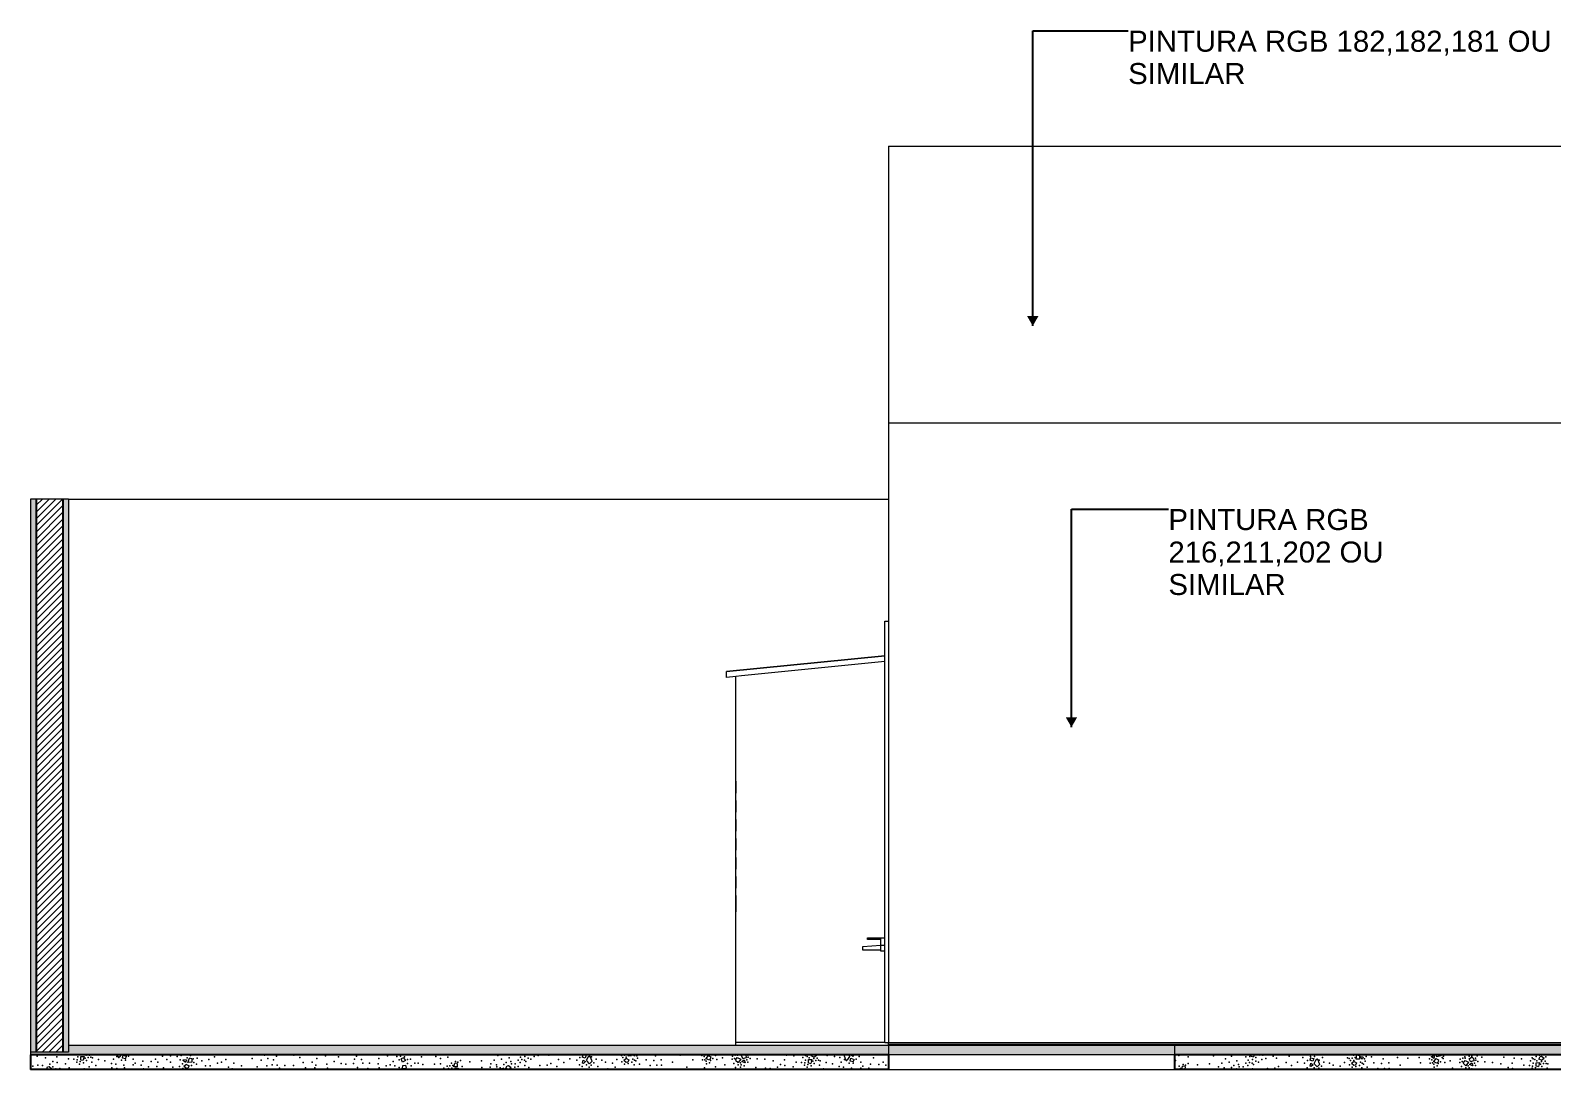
# Model space of a CAD drawing. Header units: metres. Extents: x -77 to 95, y 0 to 9.
# Drawn here: x -34.36 to -26.39, y -0.14 to 5.31 of the extents above; entities that cross this region are included whole.
import ezdxf

# ---------------------------------------------------------------- set-up
doc = ezdxf.new("R2010")
doc.units = ezdxf.units.M
doc.header["$MEASUREMENT"] = 0
for name, color, linetype, lineweight in [('0_Caneta_No__1', 7, 'Continuous', 35), ('0_Caneta_No__241', 7, 'Continuous', 13), ('LAJES.EST_Caneta_No__241', 7, 'Continuous', 13), ('LAJES.EST_Caneta_No__3', 7, 'Continuous', 25), ('PAREDE CONSTRUIR_Caneta_No__241', 7, 'Continuous', 13), ('PAREDE CONSTRUIR_Caneta_No__3', 7, 'Continuous', 25), ('TERRENO.ARQ_Caneta_No__241', 7, 'Continuous', 13)]:
    doc.layers.add(name, color=color, linetype=linetype, lineweight=lineweight)
for name, color, linetype, lineweight, true_color in [('ESTRUTURA-COB.EST_Caneta_No__95', 7, 'Continuous', 0, 0xaeaeae), ('LAJES.EST_Caneta_No__95', 7, 'Continuous', 0, 0xaeaeae), ('LOUCAS-METAIS.ARQ_Caneta_No__95', 7, 'Continuous', 0, 0xaeaeae), ('PAREDE CONSTRUIR_Caneta_No__95', 7, 'Continuous', 0, 0xaeaeae), ('Portas Archicad_Caneta_No__9', 7, 'Continuous', 5, 0x020202), ('Portas Archicad_Caneta_No__95', 7, 'Continuous', 0, 0xaeaeae)]:
    doc.layers.add(name, color=color, linetype=linetype, lineweight=lineweight, true_color=true_color)
for name, color, linetype in [('LAJES.EST', 7, 'Continuous'), ('PAREDE CONSTRUIR', 7, 'Continuous'), ('TERRENO.ARQ', 7, 'Continuous')]:
    doc.layers.add(name, color=color, linetype=linetype)
doc.styles.add('ESTILO_GERADO_1', font='arial.ttf')
doc.dimstyles.new('ESTILO_GERADO__3', dxfattribs={"dimtxt": 0.18, "dimasz": 0.057, "dimexe": 0.18, "dimexo": 0.0625, "dimgap": 0, "dimtad": 0, "dimtih": 1, "dimtoh": 1, "dimdec": 4, "dimzin": 0, "dimdsep": 46, "dimcen": 0.09, "dimadec": 0, "dimazin": 0, "dimtfac": 1, "dimtdec": 4, "dimtmove": 0, "dimatfit": 3, "dimldrblk": 'ARROWHEAD_16', "dimfxl": 0, "dimtolj": 1, "dimtzin": 0, "dimarcsym": 0})

# ---------------------------------------------------------------- blocks, each defined once
blk = doc.blocks.new('*X10', base_point=(-62.4632, 0))
at = {"layer": 'LAJES.EST_Caneta_No__241', "color": 7, "linetype": 'Continuous', "lineweight": 13}
for p, q in [((-27.9626, -0.0715), (-27.9624, -0.065)), ((-27.9626, -0.0715), (-27.9497, -0.0743)), ((-27.9459, -0.065), (-27.9497, -0.0743)), ((-27.9346, -0.0668), (-27.9338, -0.065)), ((-27.9187, -0.0676), (-27.9346, -0.0668)), ((-27.918, -0.065), (-27.9187, -0.0676)), ((-27.4124, -0.0874), (-27.4073, -0.0668)), ((-27.3943, -0.0696), (-27.4073, -0.0668)), ((-27.3943, -0.0696), (-27.395, -0.0863)), ((-27.3906, -0.0789), (-27.3893, -0.0737)), ((-27.3825, -0.0856), (-27.3906, -0.0789)), ((-27.3893, -0.0737), (-27.3767, -0.0743)), ((-27.3746, -0.0774), (-27.377, -0.0836)), ((-27.3746, -0.0774), (-27.3767, -0.0743)), ((-27.017, -0.0753), (-27.0168, -0.0727)), ((-27.004, -0.0829), (-27.017, -0.0753)), ((-27.0168, -0.0727), (-27.0007, -0.0681)), ((-27.0007, -0.0681), (-27.004, -0.0829)), ((-26.9889, -0.0741), (-26.9892, -0.065)), ((-26.9686, -0.0689), (-26.9889, -0.0741)), ((-26.9691, -0.065), (-26.9686, -0.0689)), ((-26.8192, -0.0845), (-26.8075, -0.0766)), ((-26.8075, -0.0766), (-26.7994, -0.0789)), ((-26.7994, -0.0789), (-26.7935, -0.0939)), ((-26.4538, -0.0863), (-26.4476, -0.0735)), ((-26.4476, -0.0735), (-26.4395, -0.0715)), ((-26.4395, -0.0715), (-26.4268, -0.0815)), ((-28.3264, -0.1415), (-28.3219, -0.1233)), ((-28.3089, -0.1261), (-28.3219, -0.1233)), ((-28.3089, -0.1261), (-28.3095, -0.1415)), ((-28.0498, -0.1415), (-28.0482, -0.1382)), ((-28.0482, -0.1382), (-28.04, -0.1362)), ((-28.04, -0.1362), (-28.0332, -0.1415)), ((-27.6504, -0.0798), (-27.655, -0.0923)), ((-27.6381, -0.0981), (-27.655, -0.0923)), ((-27.6524, -0.1239), (-27.6496, -0.1083)), ((-27.6474, -0.126), (-27.6524, -0.1239)), ((-27.6504, -0.0798), (-27.634, -0.0827)), ((-27.6496, -0.1083), (-27.6364, -0.1158)), ((-27.6364, -0.1158), (-27.6474, -0.126)), ((-27.634, -0.0827), (-27.6381, -0.0981)), ((-27.6229, -0.0911), (-27.6322, -0.1071)), ((-27.6279, -0.1141), (-27.6322, -0.1071)), ((-27.6157, -0.1267), (-27.6279, -0.1141)), ((-27.611, -0.0904), (-27.6229, -0.0911)), ((-27.6041, -0.1155), (-27.6157, -0.1267)), ((-27.605, -0.1071), (-27.611, -0.0904)), ((-27.605, -0.1071), (-27.6041, -0.1155)), ((-27.4225, -0.0992), (-27.4361, -0.1103)), ((-27.4235, -0.1203), (-27.4361, -0.1103)), ((-27.4153, -0.1183), (-27.4235, -0.1203)), ((-27.4225, -0.0992), (-27.4091, -0.1056)), ((-27.4091, -0.1056), (-27.4153, -0.1183)), ((-27.395, -0.0863), (-27.4124, -0.0874)), ((-27.3825, -0.0856), (-27.377, -0.0836)), ((-26.9947, -0.0834), (-27.0054, -0.0992)), ((-26.9913, -0.1071), (-27.0054, -0.0992)), ((-26.9947, -0.0834), (-26.9795, -0.0902)), ((-26.9836, -0.1038), (-26.9913, -0.1071)), ((-26.9795, -0.0902), (-26.9836, -0.1038)), ((-26.85, -0.1083), (-26.8411, -0.0942)), ((-26.85, -0.1083), (-26.8359, -0.1211)), ((-26.8411, -0.0942), (-26.8221, -0.103)), ((-26.8221, -0.103), (-26.8359, -0.1211)), ((-26.8117, -0.0994), (-26.8192, -0.0845)), ((-26.8167, -0.115), (-26.8048, -0.1057)), ((-26.8014, -0.1216), (-26.8167, -0.115)), ((-26.8117, -0.0994), (-26.7935, -0.0939)), ((-26.8048, -0.1057), (-26.7995, -0.1197)), ((-26.7995, -0.1197), (-26.8014, -0.1216)), ((-26.4686, -0.1222), (-26.4679, -0.1056)), ((-26.4686, -0.1222), (-26.4556, -0.1251)), ((-26.4679, -0.1056), (-26.4505, -0.1045)), ((-26.4505, -0.1045), (-26.4556, -0.1251)), ((-26.4404, -0.0926), (-26.4538, -0.0863)), ((-26.4404, -0.0926), (-26.4268, -0.0815))]:
    blk.add_line(p, q, dxfattribs=at)
for p in [(-28.3405, -0.0684), (-28.2932, -0.0755), (-28.1596, -0.0699), (-28.0653, -0.0718), (-27.9899, -0.0755), (-27.9695, -0.0722), (-27.9375, -0.0776), (-27.9009, -0.0665), (-27.8463, -0.0711), (-27.7632, -0.0715), (-27.6913, -0.078), (-27.6502, -0.0729), (-27.6295, -0.0721), (-27.5883, -0.0778), (-27.4252, -0.0667), (-27.4177, -0.0789), (-27.3591, -0.0722), (-27.3308, -0.0739), (-27.1943, -0.0774), (-27.0809, -0.0777), (-26.9613, -0.079), (-26.953, -0.0714), (-26.8427, -0.0749), (-26.82, -0.0709), (-26.8046, -0.0708), (-26.7772, -0.0699), (-26.7522, -0.0768), (-26.6372, -0.0759), (-26.4897, -0.0793), (-26.4684, -0.0724), (-26.4503, -0.0661), (-26.4167, -0.0752), (-28.3623, -0.1394), (-28.3581, -0.0931), (-28.3478, -0.1388), (-28.3398, -0.1232), (-28.3323, -0.1355), (-28.3188, -0.1147), (-28.3068, -0.1179), (-28.2924, -0.1091), (-28.2437, -0.1169), (-28.1814, -0.1122), (-28.1336, -0.1277), (-28.116, -0.1075), (-28.1029, -0.1327), (-28.096, -0.0846), (-28.0767, -0.1022), (-28.0657, -0.1304), (-28.0527, -0.1199), (-28.0375, -0.0951), (-28.0287, -0.1148), (-28.0242, -0.1274), (-28.0049, -0.1268), (-27.9899, -0.1086), (-27.9895, -0.1412), (-27.9799, -0.1197), (-27.9774, -0.0925), (-27.9715, -0.1051), (-27.9568, -0.1084), (-27.9557, -0.1369), (-27.9547, -0.0885), (-27.9492, -0.1153), (-27.9381, -0.098), (-27.9229, -0.1023), (-27.9068, -0.089), (-27.885, -0.0843), (-27.877, -0.1361), (-27.8382, -0.1346), (-27.8293, -0.0824), (-27.818, -0.1254), (-27.7785, -0.1044), (-27.7513, -0.1203), (-27.7192, -0.1018), (-27.6827, -0.1076), (-27.6691, -0.1332), (-27.6662, -0.0936), (-27.6314, -0.1328), (-27.6157, -0.0862), (-27.6074, -0.1342), (-27.6057, -0.0913), (-27.5934, -0.1228), (-27.5807, -0.1022), (-27.552, -0.1075), (-27.5319, -0.1178), (-27.4957, -0.1231), (-27.4724, -0.1044), (-27.4565, -0.0799), (-27.4477, -0.0829), (-27.4462, -0.1167), (-27.4412, -0.0945), (-27.4333, -0.0822), (-27.4332, -0.1285), (-27.4236, -0.0932), (-27.4126, -0.1258), (-27.3945, -0.1195), (-27.3881, -0.1035), (-27.3827, -0.1327), (-27.38, -0.1075), (-27.3732, -0.1125), (-27.3684, -0.0855), (-27.3648, -0.0971), (-27.3534, -0.1294), (-27.3182, -0.1063), (-27.2979, -0.1358), (-27.2797, -0.1097), (-27.27, -0.0846), (-27.2624, -0.1352), (-27.2398, -0.1068), (-27.2385, -0.135), (-27.1811, -0.1188), (-27.1407, -0.0823), (-27.075, -0.1056), (-27.0279, -0.0844), (-27.0238, -0.1071), (-27.0149, -0.0898), (-27.012, -0.1064), (-27.0039, -0.114), (-27.003, -0.1281), (-26.9867, -0.1218), (-26.9823, -0.1101), (-26.9703, -0.1003), (-26.9552, -0.0829), (-26.9477, -0.1039), (-26.9188, -0.096), (-26.907, -0.1334), (-26.8682, -0.1039), (-26.8661, -0.0872), (-26.8596, -0.1256), (-26.8561, -0.0997), (-26.8517, -0.0825), (-26.8405, -0.0817), (-26.837, -0.1321), (-26.8238, -0.122), (-26.8201, -0.1318), (-26.805, -0.1375), (-26.792, -0.1071), (-26.7853, -0.0814), (-26.7853, -0.1195), (-26.7838, -0.0924), (-26.7742, -0.0993), (-26.7363, -0.1005), (-26.6973, -0.1037), (-26.6539, -0.1113), (-26.6143, -0.131), (-26.593, -0.1073), (-26.5926, -0.1358), (-26.5833, -0.0822), (-26.5447, -0.0855), (-26.5321, -0.1179), (-26.5038, -0.1197), (-26.4982, -0.0948), (-26.4893, -0.1344), (-26.488, -0.123), (-26.4834, -0.1074), (-26.4829, -0.0844), (-26.4748, -0.0883), (-26.4707, -0.1305), (-26.4638, -0.0961), (-26.4532, -0.1387), (-26.4452, -0.1129), (-26.4393, -0.0987), (-26.4377, -0.1251), (-26.4297, -0.1096), (-26.4217, -0.0973), (-26.4152, -0.109), (-26.4099, -0.1338), (-26.4064, -0.112)]:
    blk.add_point(p, dxfattribs=at)
blk = doc.blocks.new('*X11', base_point=(-62.4632, 0))
at = {"layer": 'LAJES.EST_Caneta_No__241', "color": 7, "linetype": 'Continuous', "lineweight": 13}
for p, q in [((-34.0982, -0.0902), (-34.0975, -0.0735)), ((-34.0975, -0.0735), (-34.0801, -0.0724)), ((-34.0801, -0.0724), (-34.0852, -0.093)), ((-33.906, -0.065), (-33.9028, -0.0739)), ((-33.9028, -0.0739), (-33.8908, -0.0732)), ((-33.8908, -0.0732), (-33.8861, -0.065)), ((-33.8798, -0.0816), (-33.8756, -0.0663)), ((-33.8756, -0.0663), (-33.8588, -0.072)), ((-33.8633, -0.0845), (-33.8588, -0.072)), ((-31.4656, -0.065), (-31.4698, -0.0763)), ((-31.4529, -0.082), (-31.4698, -0.0763)), ((-31.4584, -0.065), (-31.4488, -0.0667)), ((-31.4488, -0.0667), (-31.4529, -0.082)), ((-31.4377, -0.0751), (-31.447, -0.0911)), ((-31.4257, -0.0744), (-31.4377, -0.0751)), ((-31.4198, -0.0911), (-31.4257, -0.0744)), ((-31.2272, -0.0714), (-31.2256, -0.065)), ((-31.2098, -0.0703), (-31.2272, -0.0714)), ((-31.2096, -0.065), (-31.2098, -0.0703)), ((-31.1973, -0.0696), (-31.2029, -0.065)), ((-31.1973, -0.0696), (-31.1918, -0.0675)), ((-31.1908, -0.065), (-31.1918, -0.0675)), ((-30.8188, -0.0669), (-30.822, -0.065)), ((-30.8095, -0.0674), (-30.8202, -0.0832)), ((-30.8184, -0.065), (-30.8188, -0.0669)), ((-30.8095, -0.0674), (-30.7943, -0.0742)), ((-30.7943, -0.0742), (-30.7984, -0.0878)), ((-30.6648, -0.0923), (-30.6559, -0.0782)), ((-30.6559, -0.0782), (-30.6369, -0.087)), ((-30.634, -0.0685), (-30.6289, -0.065)), ((-30.6265, -0.0834), (-30.634, -0.0685)), ((-30.6265, -0.0834), (-30.6083, -0.0779)), ((-30.6134, -0.065), (-30.6083, -0.0779)), ((-30.2686, -0.0703), (-30.266, -0.065)), ((-30.2552, -0.0766), (-30.2686, -0.0703)), ((-30.2552, -0.0766), (-30.2416, -0.0655)), ((-30.2422, -0.065), (-30.2416, -0.0655)), ((-30.094, -0.0732), (-30.0949, -0.065)), ((-30.094, -0.0732), (-30.088, -0.0899)), ((-30.076, -0.0892), (-30.0668, -0.0733)), ((-30.0723, -0.065), (-30.0711, -0.0662)), ((-30.0711, -0.0662), (-30.0668, -0.0733)), ((-30.0494, -0.0721), (-30.0618, -0.065)), ((-30.0481, -0.065), (-30.0494, -0.0721)), ((-34.2778, -0.1407), (-34.2716, -0.128)), ((-34.276, -0.1415), (-34.2778, -0.1407)), ((-34.2716, -0.128), (-34.2635, -0.1259)), ((-34.2635, -0.1259), (-34.2508, -0.1359)), ((-34.2577, -0.1415), (-34.2508, -0.1359)), ((-34.0982, -0.0902), (-34.0852, -0.093)), ((-33.8633, -0.0845), (-33.8798, -0.0816)), ((-33.5605, -0.0944), (-33.5591, -0.0891)), ((-33.5489, -0.1039), (-33.5605, -0.0944)), ((-33.5591, -0.0891), (-33.5432, -0.0899)), ((-33.5433, -0.1148), (-33.5569, -0.1259)), ((-33.5443, -0.1359), (-33.5569, -0.1259)), ((-33.5432, -0.0899), (-33.5489, -0.1039)), ((-33.5361, -0.1339), (-33.5443, -0.1359)), ((-33.5433, -0.1148), (-33.5299, -0.1212)), ((-33.5367, -0.1037), (-33.5281, -0.0824)), ((-33.5158, -0.1019), (-33.5367, -0.1037)), ((-33.5299, -0.1212), (-33.5361, -0.1339)), ((-33.5151, -0.0852), (-33.5281, -0.0824)), ((-33.5151, -0.0852), (-33.5158, -0.1019)), ((-32.4053, -0.0801), (-32.4174, -0.0856)), ((-32.4119, -0.1035), (-32.4174, -0.0856)), ((-32.4099, -0.1206), (-32.414, -0.1377)), ((-32.3979, -0.1381), (-32.414, -0.1377)), ((-32.3958, -0.0937), (-32.4119, -0.1035)), ((-32.4099, -0.1206), (-32.3954, -0.1177)), ((-32.4053, -0.0801), (-32.3958, -0.0937)), ((-32.3926, -0.1315), (-32.3979, -0.1381)), ((-32.3954, -0.1177), (-32.3926, -0.1315)), ((-32.1519, -0.1397), (-32.1541, -0.1415)), ((-32.1519, -0.1397), (-32.148, -0.1415)), ((-32.1418, -0.1279), (-32.1367, -0.1073)), ((-32.1244, -0.1268), (-32.1418, -0.1279)), ((-32.1237, -0.1101), (-32.1367, -0.1073)), ((-32.1366, -0.1384), (-32.1353, -0.1332)), ((-32.1329, -0.1415), (-32.1366, -0.1384)), ((-32.1353, -0.1332), (-32.1194, -0.1339)), ((-32.1237, -0.1101), (-32.1244, -0.1268)), ((-32.1194, -0.1339), (-32.1224, -0.1415)), ((-31.8861, -0.1415), (-31.8826, -0.133)), ((-31.8826, -0.133), (-31.8723, -0.1415)), ((-31.8692, -0.1349), (-31.863, -0.1222)), ((-31.8558, -0.1413), (-31.8692, -0.1349)), ((-31.863, -0.1222), (-31.8548, -0.1201)), ((-31.8558, -0.1413), (-31.8422, -0.1302)), ((-31.8548, -0.1201), (-31.8422, -0.1302)), ((-31.4672, -0.1079), (-31.4644, -0.0923)), ((-31.4622, -0.11), (-31.4672, -0.1079)), ((-31.4644, -0.0923), (-31.4512, -0.0998)), ((-31.4512, -0.0998), (-31.4622, -0.11)), ((-31.4427, -0.0981), (-31.447, -0.0911)), ((-31.4305, -0.1107), (-31.4427, -0.0981)), ((-31.4189, -0.0995), (-31.4305, -0.1107)), ((-31.4198, -0.0911), (-31.4189, -0.0995)), ((-31.2373, -0.0832), (-31.2509, -0.0943)), ((-31.2383, -0.1043), (-31.2509, -0.0943)), ((-31.2301, -0.1023), (-31.2383, -0.1043)), ((-31.2373, -0.0832), (-31.2239, -0.0896)), ((-31.2239, -0.0896), (-31.2301, -0.1023)), ((-30.8061, -0.0911), (-30.8202, -0.0832)), ((-30.7984, -0.0878), (-30.8061, -0.0911)), ((-30.6648, -0.0923), (-30.6507, -0.1051)), ((-30.6369, -0.087), (-30.6507, -0.1051)), ((-30.6315, -0.099), (-30.6196, -0.0897)), ((-30.6161, -0.1056), (-30.6315, -0.099)), ((-30.6196, -0.0897), (-30.6143, -0.1037)), ((-30.6143, -0.1037), (-30.6161, -0.1056)), ((-30.2834, -0.1062), (-30.2827, -0.0895)), ((-30.2834, -0.1062), (-30.2704, -0.109)), ((-30.2827, -0.0895), (-30.2653, -0.0884)), ((-30.2653, -0.0884), (-30.2704, -0.109)), ((-30.088, -0.0899), (-30.076, -0.0892)), ((-30.065, -0.0976), (-30.0608, -0.0823)), ((-30.0486, -0.1005), (-30.065, -0.0976)), ((-30.0608, -0.0823), (-30.044, -0.088)), ((-30.0486, -0.1005), (-30.044, -0.088))]:
    blk.add_line(p, q, dxfattribs=at)
for p in [(-34.3268, -0.0717), (-34.2835, -0.0793), (-34.2225, -0.0752), (-34.113, -0.0754), (-34.0689, -0.0666), (-34.0592, -0.0776), (-34.0513, -0.0653), (-34.0448, -0.0769), (-33.908, -0.073), (-33.898, -0.0781), (-33.8476, -0.0707), (-33.6691, -0.0709), (-33.6269, -0.0696), (-33.5928, -0.0724), (-33.571, -0.0677), (-33.5402, -0.0791), (-33.5231, -0.0682), (-33.3965, -0.0753), (-33.1344, -0.0667), (-33.0711, -0.0707), (-32.9809, -0.0651), (-32.9496, -0.0775), (-32.8155, -0.0686), (-32.7462, -0.0752), (-32.6522, -0.0713), (-32.4889, -0.0686), (-32.4409, -0.0738), (-32.4219, -0.0713), (-32.4002, -0.0753), (-32.3107, -0.0741), (-32.2362, -0.0731), (-32.1729, -0.0771), (-31.9108, -0.0685), (-31.8522, -0.0791), (-31.7922, -0.0765), (-31.7695, -0.0725), (-31.7216, -0.073), (-31.6998, -0.0682), (-31.6441, -0.0664), (-31.481, -0.0776), (-31.4305, -0.0702), (-31.4205, -0.0753), (-31.2625, -0.0669), (-31.256, -0.0785), (-31.2481, -0.0662), (-31.2384, -0.0772), (-31.1832, -0.0695), (-31.0848, -0.0686), (-30.9555, -0.0662), (-30.8427, -0.0684), (-30.8297, -0.0738), (-30.77, -0.0669), (-30.6809, -0.0712), (-30.6664, -0.0665), (-30.6552, -0.0657), (-30.6001, -0.0654), (-30.5986, -0.0764), (-30.3981, -0.0661), (-30.3595, -0.0695), (-30.313, -0.0787), (-30.2977, -0.0684), (-30.2896, -0.0723), (-30.184, -0.0669), (-30.147, -0.0729), (-30.1183, -0.0781), (-30.0163, -0.0727), (-34.349, -0.1229), (-34.3228, -0.1188), (-34.2986, -0.1203), (-34.2909, -0.1414), (-34.2596, -0.1129), (-34.2445, -0.1267), (-34.2439, -0.099), (-34.2277, -0.1369), (-34.2222, -0.1038), (-34.2078, -0.1358), (-34.178, -0.1109), (-34.1617, -0.0859), (-34.1587, -0.133), (-34.1334, -0.0877), (-34.1241, -0.1397), (-34.1188, -0.1024), (-34.1175, -0.091), (-34.1045, -0.1132), (-34.1003, -0.0985), (-34.0827, -0.1067), (-34.0797, -0.1379), (-34.0748, -0.0809), (-34.0673, -0.0931), (-34.0535, -0.1275), (-34.0395, -0.1018), (-34.036, -0.0799), (-34.0192, -0.121), (-34.0056, -0.0889), (-33.9713, -0.0962), (-33.9361, -0.109), (-33.9342, -0.133), (-33.9254, -0.0865), (-33.9135, -0.1124), (-33.9095, -0.1365), (-33.8842, -0.0922), (-33.8724, -0.1182), (-33.8682, -0.1329), (-33.8636, -0.0914), (-33.8236, -0.1174), (-33.8224, -0.0863), (-33.8121, -0.1079), (-33.7812, -0.1181), (-33.7719, -0.0973), (-33.769, -0.1375), (-33.7428, -0.127), (-33.7294, -0.0988), (-33.7058, -0.0864), (-33.6983, -0.1253), (-33.6929, -0.1018), (-33.6638, -0.132), (-33.6462, -0.0888), (-33.6268, -0.1032), (-33.6147, -0.1292), (-33.58, -0.1249), (-33.5769, -0.0901), (-33.5651, -0.1112), (-33.5632, -0.1352), (-33.5168, -0.1204), (-33.5091, -0.1415), (-33.5082, -0.0845), (-33.5047, -0.1049), (-33.4908, -0.1133), (-33.4879, -0.0812), (-33.4632, -0.0951), (-33.4435, -0.1221), (-33.4272, -0.0881), (-33.4199, -0.1222), (-33.3818, -0.1079), (-33.3595, -0.1031), (-33.3369, -0.0884), (-33.3241, -0.1281), (-33.304, -0.1381), (-33.2949, -0.1086), (-33.2544, -0.1222), (-33.1993, -0.0843), (-33.1732, -0.1264), (-33.152, -0.0914), (-33.1227, -0.1214), (-33.1164, -0.0838), (-33.0951, -0.1162), (-33.0872, -0.09), (-33.0682, -0.119), (-33.0552, -0.134), (-33.0272, -0.1194), (-32.9826, -0.1195), (-32.9313, -0.1049), (-32.92, -0.132), (-32.8849, -0.1034), (-32.8712, -0.132), (-32.8652, -0.1188), (-32.861, -0.0843), (-32.8078, -0.1139), (-32.8051, -0.1343), (-32.7702, -0.0986), (-32.7328, -0.11), (-32.7085, -0.1138), (-32.668, -0.1092), (-32.6624, -0.0861), (-32.6472, -0.1308), (-32.626, -0.0889), (-32.6188, -0.1077), (-32.5932, -0.1364), (-32.5839, -0.1076), (-32.5689, -0.1401), (-32.5392, -0.111), (-32.5344, -0.0843), (-32.5327, -0.1326), (-32.4963, -0.1215), (-32.4749, -0.1168), (-32.4604, -0.0998), (-32.4515, -0.1213), (-32.4294, -0.1309), (-32.429, -0.0904), (-32.3854, -0.1092), (-32.3851, -0.0895), (-32.3689, -0.0877), (-32.3665, -0.1213), (-32.3463, -0.1079), (-32.3283, -0.1086), (-32.3043, -0.1151), (-32.2442, -0.113), (-32.212, -0.1113), (-32.2112, -0.0843), (-32.1939, -0.1343), (-32.1771, -0.1234), (-32.1706, -0.135), (-32.1626, -0.1227), (-32.1546, -0.1072), (-32.153, -0.1337), (-32.1471, -0.1194), (-32.1336, -0.0987), (-32.1216, -0.1018), (-32.1072, -0.0931), (-32.0978, -0.126), (-32.0585, -0.1009), (-31.9962, -0.0962), (-31.9958, -0.1303), (-31.9515, -0.1295), (-31.9484, -0.1117), (-31.9308, -0.0915), (-31.9177, -0.1167), (-31.9158, -0.1276), (-31.8983, -0.133), (-31.8915, -0.0862), (-31.8902, -0.137), (-31.8805, -0.1144), (-31.8675, -0.1039), (-31.8434, -0.0988), (-31.839, -0.1114), (-31.8229, -0.1291), (-31.8197, -0.1108), (-31.8047, -0.0926), (-31.8042, -0.1252), (-31.7947, -0.1037), (-31.7863, -0.0891), (-31.7716, -0.0924), (-31.7705, -0.1208), (-31.764, -0.0993), (-31.7529, -0.082), (-31.7482, -0.1308), (-31.7377, -0.0863), (-31.6918, -0.1201), (-31.653, -0.1186), (-31.6328, -0.1094), (-31.602, -0.1262), (-31.5932, -0.0884), (-31.5766, -0.1396), (-31.5661, -0.1043), (-31.5524, -0.1394), (-31.534, -0.0858), (-31.4974, -0.0916), (-31.4839, -0.1172), (-31.4686, -0.1256), (-31.4462, -0.1168), (-31.4328, -0.1282), (-31.4222, -0.1182), (-31.4135, -0.1388), (-31.4082, -0.1068), (-31.3955, -0.0862), (-31.3871, -0.1258), (-31.3668, -0.0915), (-31.3467, -0.1018), (-31.3343, -0.1373), (-31.3105, -0.1071), (-31.2954, -0.1296), (-31.2872, -0.0883), (-31.261, -0.1007), (-31.248, -0.1125), (-31.2383, -0.1389), (-31.2274, -0.1097), (-31.2093, -0.1035), (-31.2029, -0.0875), (-31.1975, -0.1167), (-31.1948, -0.0914), (-31.188, -0.0965), (-31.1796, -0.0811), (-31.1682, -0.1134), (-31.133, -0.0903), (-31.1127, -0.1198), (-31.0944, -0.0937), (-31.0772, -0.1192), (-31.0546, -0.0908), (-31.0533, -0.119), (-30.9959, -0.1028), (-30.9206, -0.1293), (-30.8898, -0.0896), (-30.8386, -0.0911), (-30.8275, -0.1315), (-30.8268, -0.0904), (-30.8187, -0.098), (-30.8177, -0.1121), (-30.8015, -0.1058), (-30.7971, -0.0941), (-30.7851, -0.0843), (-30.7698, -0.1277), (-30.7625, -0.0879), (-30.7336, -0.0799), (-30.7218, -0.1174), (-30.683, -0.0878), (-30.6743, -0.1096), (-30.6709, -0.0837), (-30.665, -0.13), (-30.6518, -0.1161), (-30.6392, -0.129), (-30.6386, -0.106), (-30.6349, -0.1158), (-30.6198, -0.1215), (-30.6068, -0.0911), (-30.6001, -0.1035), (-30.589, -0.0833), (-30.5587, -0.1308), (-30.551, -0.0845), (-30.5342, -0.1389), (-30.512, -0.0877), (-30.508, -0.1349), (-30.4838, -0.1363), (-30.4687, -0.0953), (-30.4448, -0.1289), (-30.4291, -0.115), (-30.4077, -0.0912), (-30.4074, -0.1198), (-30.3632, -0.1269), (-30.3469, -0.1019), (-30.3186, -0.1037), (-30.304, -0.1184), (-30.3028, -0.107), (-30.2982, -0.0914), (-30.2897, -0.1292), (-30.2855, -0.1145), (-30.2786, -0.0801), (-30.2679, -0.1227), (-30.26, -0.0969), (-30.2541, -0.0826), (-30.2525, -0.1091), (-30.2445, -0.0936), (-30.2365, -0.0813), (-30.23, -0.0929), (-30.2247, -0.1178), (-30.2212, -0.096), (-30.2044, -0.137), (-30.1908, -0.1049), (-30.1565, -0.1122), (-30.1213, -0.1251), (-30.1107, -0.1025), (-30.0987, -0.1284), (-30.0932, -0.089), (-30.0832, -0.0941), (-30.0694, -0.1082), (-30.0576, -0.1343), (-30.0488, -0.1075), (-30.0328, -0.0868), (-30.0088, -0.1334), (-30.0076, -0.1023), (-29.9973, -0.1239), (-29.9664, -0.1342), (-29.9571, -0.1134), (-29.9418, -0.0804), (-29.9147, -0.1148), (-29.891, -0.1024), (-29.8835, -0.1413), (-29.8781, -0.1178)]:
    blk.add_point(p, dxfattribs=at)
blk = doc.blocks.new('ARROWHEAD_16')
at = {"linetype": 'Continuous', "lineweight": 0}
blk.add_hatch(color=0, dxfattribs=at).paths.add_polyline_path([(-0.9093, 0.525), (0, 0), (-0.9093, -0.525)])
at = {"color": 0, "linetype": 'Continuous', "lineweight": 0}
blk.add_line((0, 0), (-1, 0), dxfattribs=at)

msp = doc.modelspace()

# ---------------------------------------------------------------- hatches: boundary and pattern name
at = {"layer": 'LAJES.EST_Caneta_No__95', "linetype": 'Continuous', "lineweight": 0, "true_color": 0xaeaeae}
for points in [[(-34.3617, -0.065), (-29.8635, -0.065), (-29.8635, -0.015), (-34.1617, -0.015), (-34.1617, -0.05), (-34.3617, -0.05)], [(-28.3633, -0.015), (-28.3633, -0.065), (4.6383, -0.065), (4.6383, -0.015)]]:
    msp.add_hatch(color=253, dxfattribs=at).paths.add_polyline_path(points)
at = {"layer": 'PAREDE CONSTRUIR', "linetype": 'Continuous', "lineweight": 0, "true_color": 0xffffff}
for points in [[(-34.3617, 2.85), (-34.3617, -0.05), (-34.3317, -0.05), (-34.3317, 2.85)], [(-34.1617, 2.85), (-34.1917, 2.85), (-34.1917, -0.05), (-34.1617, -0.05)]]:
    msp.add_hatch(color=7, dxfattribs=at).paths.add_polyline_path(points)
at = {"layer": 'PAREDE CONSTRUIR', "linetype": 'Continuous', "lineweight": 0, "true_color": 0x000000}
h = msp.add_hatch(dxfattribs=at)
h.set_pattern_fill('common_brick_0002', color=18, style=0, pattern_type=2)
h.set_pattern_definition([(45, (-62.463241, -9e-09), (-0.01767767, 0.01767767), [])])
h.paths.add_polyline_path([(-34.3317, -0.05), (-34.1917, -0.05), (-34.1917, 2.85), (-34.3317, 2.85)])
at = {"layer": 'TERRENO.ARQ', "linetype": 'Continuous', "lineweight": 0, "true_color": 0x8fbf7f}
msp.add_hatch(color=73, dxfattribs=at).paths.add_polyline_path([(-28.3633, -0.065), (-28.3633, -0.015), (-29.8635, -0.015), (-29.8635, -0.065)])

# ---------------------------------------------------------------- linework, layer by layer
at = {"layer": 'ESTRUTURA-COB.EST_Caneta_No__95', "color": 253, "linetype": 'Continuous', "lineweight": 0, "true_color": 0xaeaeae}
for p, q in [((-29.8825, 2.0281), (-30.7132, 1.9451)), ((-30.7132, 1.945), (-29.8825, 2.0281)), ((-30.7132, 1.9451), (-30.7132, 1.945)), ((-30.7132, 1.9149), (-30.7132, 1.945)), ((-30.6635, 1.9199), (-30.7132, 1.9149))]:
    msp.add_line(p, q, dxfattribs=at)
at = {"layer": 'LAJES.EST_Caneta_No__241', "color": 7, "linetype": 'Continuous', "lineweight": 13}
for p, q in [((-34.3617, -0.05), (-34.3617, -0.065)), ((-29.8635, -0.015), (-34.1617, -0.015)), ((-29.8635, -0.01), (-29.8635, 0)), ((-29.8635, -0.015), (-29.8635, -0.01)), ((-25.7595, -0.01), (-29.8635, -0.01)), ((4.6383, -0.015), (-28.3633, -0.015)), ((-29.8635, -0.1415), (-28.3633, -0.1415))]:
    msp.add_line(p, q, dxfattribs=at)
at = {"layer": 'LAJES.EST_Caneta_No__241', "color": 7, "linetype": 'Continuous', "lineweight": 13, "flags": 128}
msp.add_lwpolyline([(-34.1617, -0.05), (-34.1917, -0.05), (-34.3317, -0.05), (-34.3617, -0.05)], dxfattribs=at)
at = {"layer": 'LAJES.EST_Caneta_No__3', "color": 7, "linetype": 'Continuous', "lineweight": 25}
for p, q in [((-34.3617, -0.065), (-34.3617, -0.1415)), ((-29.8635, -0.065), (-34.3617, -0.065)), ((-29.8635, -0.065), (-29.8635, -0.1415)), ((-28.3633, -0.065), (-28.3633, -0.1415)), ((4.6383, -0.065), (-28.3633, -0.065)), ((-29.8635, -0.1415), (-34.3617, -0.1415)), ((4.6383, -0.1415), (-28.3633, -0.1415))]:
    msp.add_line(p, q, dxfattribs=at)
at = {"layer": 'LAJES.EST_Caneta_No__95', "color": 253, "linetype": 'Continuous', "lineweight": 0, "true_color": 0xaeaeae}
msp.add_line((-30.6635, -0.015), (-30.6635, 0), dxfattribs=at)
at = {"layer": 'LOUCAS-METAIS.ARQ_Caneta_No__95', "color": 253, "linetype": 'Continuous', "lineweight": 0, "true_color": 0xaeaeae}
for p, q in [((-29.9985, 0.5034), (-29.9035, 0.51)), ((-29.9985, 0.485), (-29.9985, 0.5034)), ((-29.9035, 0.485), (-29.9985, 0.485)), ((-29.9735, 0.54), (-29.9735, 0.55)), ((-29.9735, 0.55), (-29.9035, 0.55)), ((-29.9035, 0.54), (-29.9735, 0.54)), ((-29.9035, 0.51), (-29.9035, 0.55)), ((-29.9035, 0.55), (-29.8825, 0.55)), ((-29.9035, 0.48), (-29.9035, 0.51)), ((-29.9035, 0.51), (-29.8825, 0.51)), ((-29.8825, 0.48), (-29.9035, 0.48))]:
    msp.add_line(p, q, dxfattribs=at)
at = {"layer": 'PAREDE CONSTRUIR_Caneta_No__241', "color": 7, "linetype": 'Continuous', "lineweight": 13}
for p, q in [((-29.8635, 4.7), (-25.7595, 4.7)), ((-29.8635, 4.7), (-29.8635, 3.25)), ((-29.8635, 3.25), (-29.8635, 0)), ((-29.8635, 3.25), (-25.7595, 3.25)), ((-34.3617, 2.85), (-34.3617, -0.05)), ((-34.1617, 2.85), (-34.1617, -0.015)), ((-34.1617, -0.015), (-34.1617, -0.05)), ((-29.8635, 0), (-25.7595, 0))]:
    msp.add_line(p, q, dxfattribs=at)
at = {"layer": 'PAREDE CONSTRUIR_Caneta_No__241', "color": 7, "linetype": 'Continuous', "lineweight": 13, "flags": 128}
msp.add_lwpolyline([(-34.1617, 2.85), (-34.1917, 2.85), (-34.3317, 2.85), (-34.3617, 2.85)], dxfattribs=at)
at = {"layer": 'PAREDE CONSTRUIR_Caneta_No__3', "color": 7, "linetype": 'Continuous', "lineweight": 25}
for p, q in [((-34.3317, 2.85), (-34.3317, -0.05)), ((-34.1917, 2.85), (-34.1917, -0.05))]:
    msp.add_line(p, q, dxfattribs=at)
at = {"layer": 'PAREDE CONSTRUIR_Caneta_No__95', "color": 253, "linetype": 'Continuous', "lineweight": 0, "true_color": 0xaeaeae}
for p, q in [((-34.1617, 2.85), (-29.8635, 2.85)), ((-29.8825, 1.998), (-30.6335, 1.9229)), ((-30.6335, 1.9229), (-30.6635, 1.9199)), ((-30.6635, 0), (-30.6635, 1.9199)), ((-30.6335, 0), (-30.6635, 0)), ((-29.8825, 0), (-30.6335, 0))]:
    msp.add_line(p, q, dxfattribs=at)
at = {"layer": 'Portas Archicad_Caneta_No__9', "color": 18, "linetype": 'Continuous', "lineweight": 5, "true_color": 0x020202}
for p, q in [((-29.8825, 0), (-29.8825, 2.21)), ((-29.8825, 2.21), (-29.8635, 2.21)), ((-29.8825, 0), (-29.8635, 0))]:
    msp.add_line(p, q, dxfattribs=at)
at = {"layer": 'Portas Archicad_Caneta_No__95', "color": 253, "linetype": 'Continuous', "lineweight": 0, "true_color": 0xaeaeae}
for p, q in [((-30.6636, 1.37), (-30.6636, 1.3085)), ((-30.6636, 1.2701), (-30.6636, 1.2086)), ((-30.6636, 1.1701), (-30.6636, 1.1086)), ((-30.6636, 1.0702), (-30.6636, 1.0087)), ((-30.6636, 0.9703), (-30.6636, 0.9088)), ((-30.6636, 0.8704), (-30.6636, 0.8089)), ((-30.6636, 0.7704), (-30.6636, 0.7465)), ((-30.6636, 0.7465), (-30.6636, 0.685)), ((-30.6636, 0.6235), (-30.6636, 0.685)), ((-30.6636, 0.5996), (-30.6636, 0.6235)), ((-30.6636, 0.4996), (-30.6636, 0.5611)), ((-30.6636, 0.3997), (-30.6636, 0.4612)), ((-30.6636, 0.2998), (-30.6636, 0.3613)), ((-30.6636, 0.1999), (-30.6636, 0.2614)), ((-30.6636, 0.0999), (-30.6636, 0.1614)), ((-30.6636, 0), (-30.6636, 0.0615))]:
    msp.add_line(p, q, dxfattribs=at)
at = {"layer": 'TERRENO.ARQ_Caneta_No__241', "color": 7, "linetype": 'Continuous', "lineweight": 13}
for p, q in [((-29.8635, -0.015), (-29.8635, -0.065)), ((-28.3633, -0.015), (-29.8635, -0.015)), ((-28.3633, -0.065), (-29.8635, -0.065)), ((-28.3633, -0.015), (-28.3633, -0.065))]:
    msp.add_line(p, q, dxfattribs=at)

# ---------------------------------------------------------------- block references
at = {"layer": 'LAJES.EST', "lineweight": 0}
for name in ['*X11', '*X10']:
    msp.add_blockref(name, (-62.4632, 0), dxfattribs=at)

# ---------------------------------------------------------------- texts
at = {"layer": '0_Caneta_No__1', "color": 7, "linetype": 'Continuous', "lineweight": 35, "char_height": 0.11, "attachment_point": 1, "style": 'ESTILO_GERADO_1'}
for s, insert, width, line_spacing_factor in [('\\A1;{\\pql;\\fArial|b0|i0|c0|p0;\\W1.000000;PINTURA RGB \\fArial|b0|i0|c0|p0;\\W1.000000;182\\fArial|b0|i0|c0|p0;\\W1.000000;,\\fArial|b0|i0|c0|p0;\\W1.000000;182\\fArial|b0|i0|c0|p0;\\W1.000000;,\\fArial|b0|i0|c0|p0;\\W1.000000;181\\fArial|b0|i0|c0|p0;\\W1.000000; OU SIMILAR}', (-28.607, 5.3055), 2.437222, 0.923867), ('\\A1;{\\pql;\\fArial|b0|i0|c0|p0;\\W1.000000;PINTURA RGB \\fArial|b0|i0|c0|p0;\\W1.000000;216\\fArial|b0|i0|c0|p0;\\W1.000000;,\\fArial|b0|i0|c0|p0;\\W1.000000;211\\fArial|b0|i0|c0|p0;\\W1.000000;,\\fArial|b0|i0|c0|p0;\\W1.000000;202 \\fArial|b0|i0|c0|p0;\\W1.000000;OU SIMILAR}', (-28.3959, 2.7974), 1.576732, 0.928578)]:
    msp.add_mtext(s, dxfattribs=dict(at, insert=insert, width=width, line_spacing_factor=line_spacing_factor))

# ---------------------------------------------------------------- leaders
at = {"layer": '0_Caneta_No__241', "color": 7, "linetype": 'Continuous', "lineweight": 13, "annotation_type": 0, "has_hookline": 1, "hookline_direction": 0}
for points, text_width in [([(-29.107, 3.7576), (-29.107, 5.3055), (-28.607, 5.3055)], 2.1945), ([(-28.9042, 1.6537), (-28.9042, 2.7974), (-28.3959, 2.7974)], 1.1098)]:
    msp.add_leader(points, dimstyle='ESTILO_GERADO__3', dxfattribs=dict(at, text_width=text_width))

doc.saveas('drawing.dxf')
